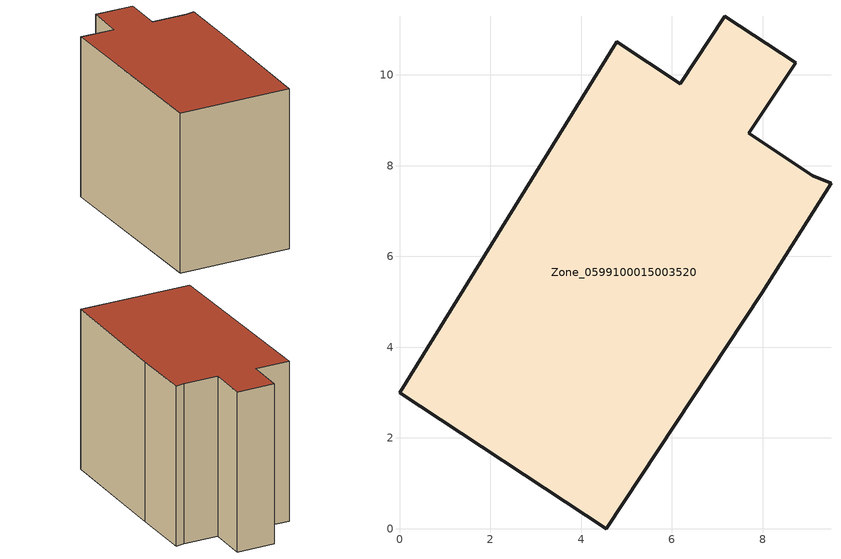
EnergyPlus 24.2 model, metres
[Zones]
Zone_0599100015003520
 floor ground (C_G): 7.98,5.19 4.56,0 0,3 4.78,10.73 6.19,9.8 7.17,11.29 8.73,10.27 7.7,8.71 9.11,7.78 9.51,7.61 z0.91
 wall outside (C_F): 4.78,10.73 0,3 4.56,0 7.98,5.19 9.51,7.61 9.11,7.78 7.7,8.71 8.73,10.27 7.17,11.29 6.19,9.8 4.78,10.73 z0.91:8.76
 roof outside (C_R): 7.98,5.19 9.51,7.61 9.11,7.78 7.7,8.71 8.73,10.27 7.17,11.29 6.19,9.8 4.78,10.73 0,3 4.56,0 z8.76
[BUILDING]
Pand.0599100015003520: North Axis=0; Terrain=City; Loads Convergence Tolerance Value=0.04; Temperature Convergence Tolerance Value=0.4; Solar Distribution=FullExterior; Maximum Number of Warmup Days=25; Minimum Number of Warmup Days=1
[Site:Location]
Rotterdam.The.Hague.AP_ZH_NLD Design_Conditions: Latitude=51.96; Longitude=4.45; Time Zone=1; Elevation=-4.5
[SITE:GROUNDTEMPERATURE:BUILDINGSURFACE]
18, 18, 18, 18, 18, 18, 18, 18, 18, 18, 18, 18
[MATERIAL] Thermal Absorptance=0.9; Solar Absorptance=0.7; Visible Absorptance=0.7
Name | Roughness | Thickness | Conductivity | Density | Specific Heat
G.TI.1965-1974 | MediumSmooth | 0.15 | 0.882353 | 540 | 1210
F.TI.1965-1974 | Rough | 0.3 | 0.697674 | 1920 | 840
R.TI.1965-1974 | MediumRough | 0.2 | 0.232558 | 1500 | 1000
[CONSTRUCTION]
C_G: G.TI.1965-1974
C_F: F.TI.1965-1974
C_R: R.TI.1965-1974
[ZONE]
Zone_0599100015003520: Type=1; Multiplier=1; Ceiling Height=Autocalculate; Volume=Autocalculate; Floor Area=autocalculate; Part of Total Floor Area=Yes
[ZONEINFILTRATION:DESIGNFLOWRATE]
Infil_Zone_0599100015003520: Zone or ZoneList or Space or SpaceList=Zone_0599100015003520; Schedule=AlwaysOn; Design Flow Rate Calculation Method=Flow/Area; Flow Rate per Floor Area=0.003; Constant Term Coefficient=1; Temperature Term Coefficient=0; Velocity Term Coefficient=0; Velocity Squared Term Coefficient=0
[HVACTEMPLATE:ZONE:IDEALLOADSAIRSYSTEM]
Zone_0599100015003520: Maximum Heating Supply Air Temperature=50; Minimum Cooling Supply Air Temperature=13; Maximum Heating Supply Air Humidity Ratio=0.0156; Minimum Cooling Supply Air Humidity Ratio=0.0077; Heating Limit=NoLimit; Cooling Limit=NoLimit; Dehumidification Control Type=ConstantSensibleHeatRatio; Cooling Sensible Heat Ratio=0.7; Dehumidification Setpoint=60; Humidification Control Type=None; Humidification Setpoint=30; Outdoor Air Method=None; Outdoor Air Flow Rate per Person=0.00944; Outdoor Air Flow Rate per Zone Floor Area=0; Outdoor Air Flow Rate per Zone=0; Demand Controlled Ventilation Type=None; Outdoor Air Economizer Type=NoEconomizer; Heat Recovery Type=None; Sensible Heat Recovery Effectiveness=0.7; Latent Heat Recovery Effectiveness=0.65
[ZONECONTROL:THERMOSTAT]
ThermostatControl_Zone_0599100015003520: Zone or ZoneList=Zone_0599100015003520; Control Type Schedule=DualSetpointControlType; Control 1=Thermostat_Zone_0599100015003520; Temperature Difference Between Cutout And Setpoint=0
[THERMOSTATSETPOINT:DUALSETPOINT]
Thermostat_Zone_0599100015003520: Heating Setpoint Temperature Schedule=HeatingSetpoint_Zone_0599100015003520; Cooling Setpoint Temperature Schedule=CoolingSetpoint_Zone_0599100015003520
[SCHEDULE:COMPACT]
HeatingSetpoint_Zone_0599100015003520: Through: 12/31, For: AllDays, Until: 24:00, 21
CoolingSetpoint_Zone_0599100015003520: Through: 12/31, For: AllDays, Until: 24:00, 24
DualSetpointControlType: Through: 12/31, For: AllDays, Until: 24:00, 4
AlwaysOn: Through: 12/31, For: AllDays, Until: 24:00, 1
